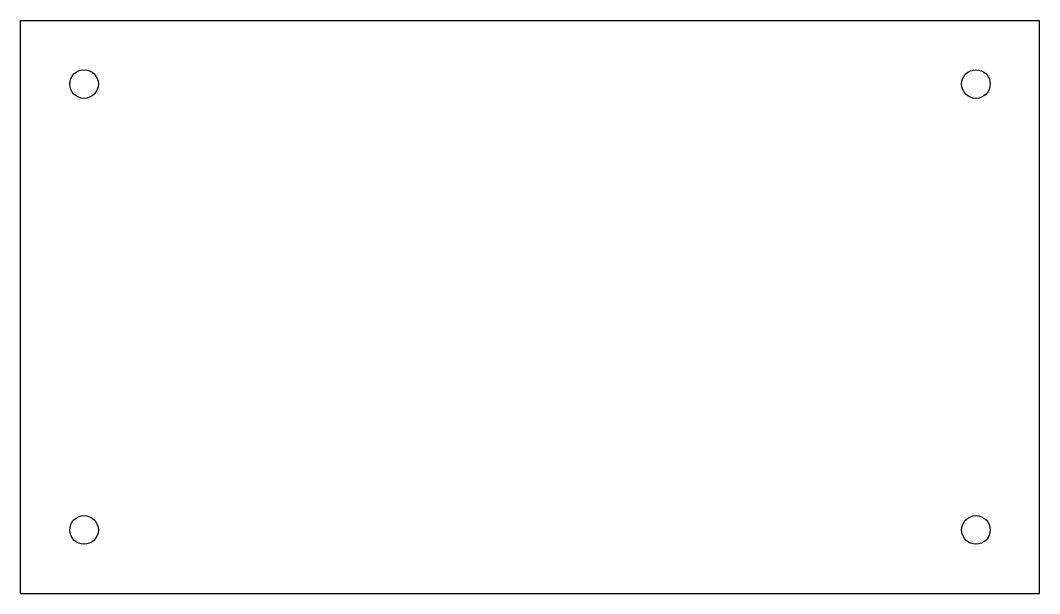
# Model space of a CAD drawing. Header units: millimetres. Extents: x -160 to 160, y -90 to 90.
import ezdxf

# ---------------------------------------------------------------- set-up
doc = ezdxf.new("R2010")
doc.units = ezdxf.units.MM

msp = doc.modelspace()

# ---------------------------------------------------------------- linework, layer by layer
for p, q in [((-160, -90), (-160, 90)), ((-160, 90), (160, 90)), ((160, -90), (160, 90)), ((-160, -90), (160, -90))]:
    msp.add_line(p, q)
for centre in [(-140, 70), (140, 70), (-140, -70), (140, -70)]:
    msp.add_circle(centre, 4.5)

doc.saveas('drawing.dxf')
